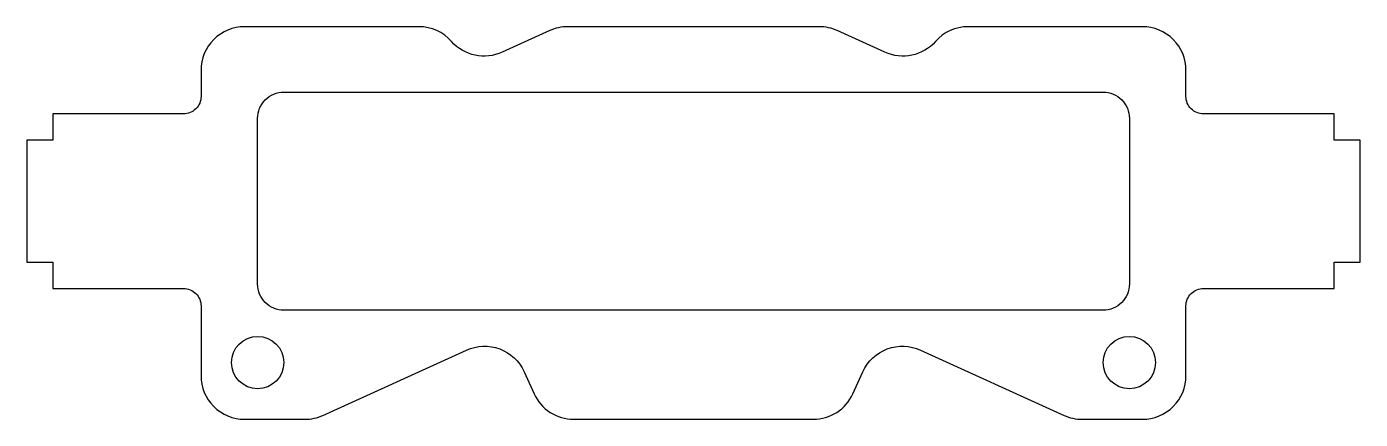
# Model space of a CAD drawing. Header units: millimetres. Extents: x 0 to 153, y -10 to 35.
import ezdxf

# ---------------------------------------------------------------- set-up
doc = ezdxf.new("R2010")
doc.units = ezdxf.units.MM

msp = doc.modelspace()

# ---------------------------------------------------------------- linework, layer by layer
for points in [[(31.92, -10, 0.107063), (33.99, -9.55), (50.45, -2.07, -0.414214), (57.07, -4.55), (58.21, -7.07, 0.294108), (62.77, -10), (90.23, -10, 0.294108), (94.79, -7.07), (95.93, -4.55, -0.414214), (102.55, -2.07), (119.01, -9.55, 0.107063), (121.08, -10), (128, -10, 0.414214), (133, -5), (133, 3, -0.414214), (135, 5), (150, 5), (150, 8), (153, 8), (153, 22), (150, 22), (150, 25), (135, 25, -0.414214), (133, 27), (133, 30, 0.414214), (128, 35), (108.01, 35, 0.215025), (104.26, 33.31, -0.329677), (98.45, 32.07), (92.99, 34.55, 0.107063), (90.92, 35), (62.08, 35, 0.107063), (60.01, 34.55), (54.55, 32.07, -0.329677), (48.74, 33.31, 0.215025), (44.99, 35), (25, 35, 0.414214), (20, 30), (20, 27, -0.414214), (18, 25), (3, 25), (3, 22), (0, 22), (0, 8), (3, 8), (3, 5), (18, 5, -0.414214), (20, 3), (20, -5, 0.414214), (25, -10)], [(123.5, 27.5, -0.414214), (126.5, 24.5), (126.5, 5.5, -0.414214), (123.5, 2.5), (29.5, 2.5, -0.414214), (26.5, 5.5), (26.5, 24.5, -0.414214), (29.5, 27.5)]]:
    msp.add_lwpolyline(points, format="xyb", close=True)
for centre in [(26.5, -3.5), (126.5, -3.5)]:
    msp.add_circle(centre, 3)

doc.saveas('drawing.dxf')
